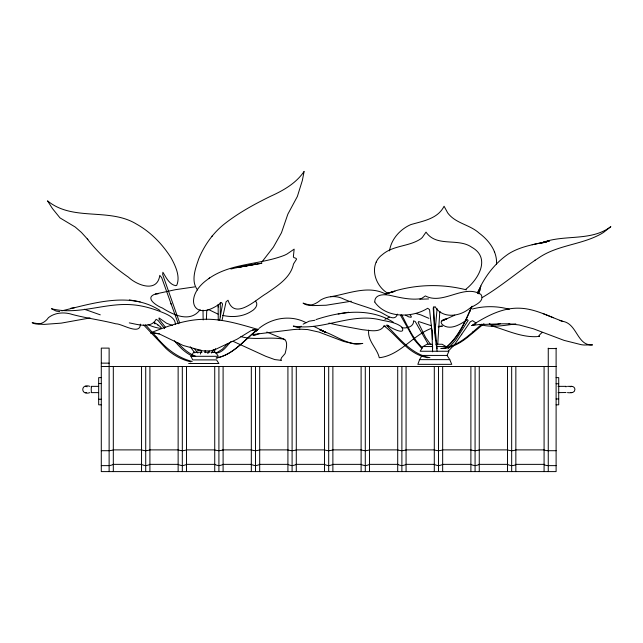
<?xml version="1.0" encoding="UTF-8"?>
<svg xmlns="http://www.w3.org/2000/svg" width="643" height="643" viewBox="0 0 643 643"><rect width="100%" height="100%" fill="white"/><g stroke="black" fill="none" stroke-linecap="round" stroke-linejoin="round"><path stroke-width="0.96" d="M220.324 316.814L220.284 302.427M496.517 264.032C497.28 251.341 488.921 240.337 479.172 233.144C470.355 225.042 457.454 223.772 449.304 214.866A63.022 24.088 72.2 0 1 447.729 212.946L444.072 206.242C437.746 218.917 422.973 221.023 410.837 224.592C400.243 229.165 391.129 239.204 389.537 250.85M437.77 343.901L439.812 311.453L439.732 312.201M206.387 319.651L206.733 310.931L208.445 309.492L218.025 314.122M442.28 326.13L438.293 326.957M218.25 320.198L218.146 304.356M437.079 308.696L434.965 332.865M374.789 302.13C386.113 318.261 412.075 318.092 427.708 308.254L429.548 309.637L431.943 331.41L432.61 351.834M397.366 314.097C394.738 323.485 383.405 312.273 378.004 311.308C366.848 306.767 355.081 303.93 343.997 299.196C336.691 295.314 327.713 295.917 320.664 300.016C315.938 304.075 308.793 307.491 303.078 303.134L310.175 305.248A38.853 37.615 -40.9 0 0 312.707 305.594L326.114 305.24L351.295 301.221M478.898 293.851L480.249 288.699L477.958 293.063M565.872 386.773L565.977 386.355L558.076 386.355M219.657 320.375L222.534 304.002L221.522 302.507C192.964 324.377 183.022 297.106 207.086 279.826C229.414 262.786 259.225 265.125 284.415 255.303A66.735 55.579 -62.9 0 0 287.108 253.977L294.156 249.138L293.377 256.694L293.747 257.505L296.101 258.382L296.544 259.225L293.505 263.96C290.636 277.864 277.246 285.91 266.459 293.465C256.276 299.196 234.671 321.09 228.032 300.233L226.071 301.808L222.044 320.214M175.386 324.249C175.37 318.293 169.077 315.335 164.423 313.213C153.878 308.857 142.778 305.409 131.333 304.702C104.552 302.716 77.988 315.496 51.472 308.72L55.571 310.818A54.8 23.727 -77.8 0 0 56.769 311.196L59.711 311.542M201.597 350.523L200.343 354.068M465.95 289.149C478.505 279.255 490.947 257.947 471.833 247.298C458.137 237.508 436.621 247.635 426.02 232.115L422.363 237.412A63.022 25.897 -75.4 0 1 420.795 238.818C409.189 246.727 393.299 245.144 382.368 254.628C368.423 264.707 374.628 285.781 388.026 293.425M261.701 262.223L273.404 247.097L281.473 232.75L287.847 214.175L297.371 196.445L302.355 180.458L304.123 171.4C296.158 183.215 283.402 190.489 270.695 196.219C255.03 203.855 239.566 212.286 225.717 222.952C213.629 232.099 204.578 244.766 198.791 258.703C195.544 268.203 190.521 281.063 197.57 289.969M419.59 359.638L417.854 364.348L451.732 364.348L449.779 359.638L447.046 355.434L422.041 355.434L419.59 359.638L449.779 359.638M214.087 352.388L215.477 348.675M445.977 347.927C458.925 337.173 465.508 321.195 472.139 306.156M471.456 307.113L465.588 320.174C460.484 330.309 454.593 340.469 445.575 347.638M469.896 311.325L470.202 310.617M447.046 355.434L448.918 351.255L420.168 351.255L423.046 346.553L426.952 344.254L431.959 344.254M476.222 323.124L472.557 320.64L470.322 321.757L454.48 344.704L448.308 351.126M477.564 293.224L480.908 286.055L477.701 292.203M376.227 262.159L376.452 261.693M98.676 386.355L91.41 386.355L91.202 389.489L91.41 392.624L98.676 392.624M558.076 392.624L566.033 392.519M61.816 310.834C93.38 303.303 130.063 291.086 160.027 310.473M480.474 286.513C487.113 273.564 496.557 261.95 508.685 253.776C520.943 246.076 535.498 244.187 549.355 241.117L532.163 244.734M301.157 326.178L300.072 327.15L297.838 327.448A46.899 18.559 -81.9 0 1 296.857 327.311L293.321 326.073C322.103 330.936 349.945 313.077 378.84 319.515C386.531 321.5 395.453 321.854 401.819 327.054C407.123 336.779 388.581 326.748 386.949 324.884L386.877 325.728C399.496 338.419 411.199 354.084 429.95 357.693M211.515 353.023L213.605 349.615M215.509 353.12C222.695 353.031 226.561 346.135 231.038 341.521M253.165 334.231C251.485 337.647 257.819 333.717 259.073 333.685M437.079 351.046L434.588 332.672L433.221 307.893L435.07 306.639C442.472 318.936 459.52 316.686 469.286 308.64C473.722 305.353 485.385 301.784 480.972 294.462C463.828 283.627 443.091 305.361 425.369 295.925L421.752 298.36A47.791 24.434 -78.9 0 1 420.2 298.802C410.355 300.024 400.46 297.709 390.88 295.563C385.229 294.124 374.483 293.747 374.773 301.937M188.64 363.52L218.901 363.52L216.546 359.903L192.731 359.903L190.939 356.31L193.68 352.26L201.998 352.26M461.433 334.722L461.73 334.288M207.777 353.529L209.409 351.142M478.207 292.525L480.048 289.864M200.142 309.653C190.408 323.067 173.417 315.046 162.382 308.021C157.222 306.213 143.783 297.789 155.453 294.02L175.443 289.68L194.628 286.891M212.327 235.82L211.7 236.592M227.767 343.458L222.406 349.165L216.804 352.669M475.201 324.394L471.649 325.559L478.697 324.594L502.095 323.815L508.975 323.799L519.206 324.98L533.401 328.79L564.088 340.38L581.272 344.696A47.791 47.622 85.7 0 0 584.133 345.01L592.533 344.889C577.012 346.087 577.374 323.686 562.681 321.323C548.712 316.388 535.177 308.793 520.066 308.222C502.673 307.378 486.767 316.067 472.501 325.028M447.962 348.884L455.533 340.187L468.152 320.471L467.292 319.539C461.015 324.104 451.354 330.1 443.702 325.607C438.888 322.505 441.267 319.41 446.965 318.751L441.934 320.921M431.855 328.219C412.75 334.963 400.3 355.37 379.274 357.733C377.128 348.193 367.249 340.806 368.704 330.116M216.088 358.071C233.087 354.864 244.075 340.155 256.943 329.98L253.615 332.97L253.004 334.529L293.224 329.594L299.863 329.168L307.7 329.57L319.065 332.118L343.708 341.457L353.963 343.844A44.174 37.165 78.8 0 0 356.142 343.973L362.781 343.434C347.919 346.255 335.895 335.083 322.456 331.089M255.81 331.386L258.526 329.031M243.279 342.084L243.697 341.714M440.744 348.49C457.599 347.292 469.8 334.416 481.928 324.104M483.93 323.71L467.991 336.964C460.468 343.024 451.732 348.032 441.87 348.522M257.353 329.835C244.436 339.817 233.602 354.51 216.795 357.942M473.192 331.7L472.734 332.101M542.443 332.415C541.422 332.576 536.608 338.041 539.397 336.281L537.532 336.546M209.634 277.921L209.039 278.347M540.329 243.4C562.963 233.698 590.443 242.13 610.85 226.633L603.721 232.268A63.022 54.896 63.5 0 1 601.253 233.803C582.486 244.42 559.723 244.838 541.253 256.219C520.991 269.16 502.818 285.388 482.129 297.605M259.137 328.3C272.174 317.698 290.99 314.636 306.092 322.69M303.118 324.144L309.162 321.195L314.917 320.262M535.105 260.11L534.365 260.608M384.9 319.394L389.272 317.288M159.351 333.669L150.502 332.881L153.926 332.769L160.171 334.328L183.11 345.452L201.974 350.668A55.298 33.524 -89.5 0 0 203.71 350.933L210.534 350.837L215.292 349.479L237.106 339.191L250.883 330.743L257.779 329.385L252.53 329.682M87.255 238.971L87.882 239.534L81.42 232.428L75.231 227.035L60.024 217.921L53.168 209.473A58.409 30.816 -77.8 0 1 51.842 207.649L47.526 200.825C72.844 221.779 109.214 207.279 136.557 224.126C150.655 232.002 162.317 244.035 170.95 257.61C175.338 265.615 180.562 276.369 176.745 285.291L175.716 285.677C169.205 284.495 166.079 277.286 162.88 272.246L162.671 274.505L179.686 322.963M454.794 315.158L442.609 320.648L443.791 320.302M570.22 386.773C572.19 385.551 574.995 387.174 574.922 389.489C574.826 393.243 570.052 392.905 567.48 392.624M150.888 332.712C167.437 326.314 184.42 319.868 202.368 319.338M84.41 309.243L100.268 314.837M543.022 242.765L547.924 241.254M540.249 243.424L548.109 241.213L540.233 243.086M386.29 293.586L394.987 291.279L385.35 294.124C411.247 284.423 439.619 283.041 466.4 289.848M316.034 319.563C341.192 311.3 369.661 307.41 393.339 322.231M472.332 309.042C484.42 305.755 497.32 305.947 509.369 309.291M230.885 269.015L242.966 266.122L255.584 264.04L236.632 267.609L261.741 263.252L236.632 267.609M401.634 314.805C407.903 326.162 412.669 338.885 422.523 347.775M500.559 323.646C496.975 324.241 492.297 326.379 489.251 323.606M330.574 296.72C348.546 293.811 368.568 284.72 385.993 294.261M90.06 317.939L61.189 323.14L44.174 324.394A60.587 59.783 -49.7 0 1 41.064 324.225L32.15 322.69C38.106 326.017 44.954 322.907 48.442 317.658C55.177 312.361 64.573 311.863 72.498 314.523C86.829 318.293 101.578 320.134 115.917 323.831C121.736 323.525 140.19 335.951 140.423 324.136M348.747 312.217L338.178 314.025M156.45 337.133L156.916 337.591L145.575 324.86M70.979 308.174L74.451 307.772M155.453 294.02L158.098 293.827M423.311 332.97L423.552 333.323L418.167 322.489L418.689 321.548L430.81 325.567M89.907 386.355C80.407 383.027 80.407 395.951 89.907 392.624M85.599 392.624L86.419 392.519M515.79 323.887C504.731 325.382 493.398 327.512 482.29 325.133M536.792 336.635C520.854 337.43 506.073 329.907 491.051 325.696M383.742 326.089L385.406 325.993M419.791 299.236L428.592 298.939M435.89 344.254L442.135 344.254L446.041 346.553L436.581 346.553M423.046 346.553L432.586 346.553M548.262 348.57L556.107 348.57M197.409 350.29L201.138 350.29M204.844 352.26L209.417 352.26M211.041 352.26L215.59 352.26L218.331 356.31L190.939 356.31M101.289 363.142L109.125 363.142M101.289 366.486L556.107 366.486M101.289 377.626L98.676 377.626L98.676 404.817L101.289 404.817M556.107 377.626L558.719 377.626L558.719 404.817L556.107 404.817M98.676 383.566L101.289 383.566M556.107 383.726L558.719 383.726M567.48 386.355L571.788 386.355M556.107 398.941L558.719 398.941M98.676 399.239L101.289 399.239M223.097 449.891L251.325 449.891A8.93 1.632 0 0 0 255.496 450.711A8.93 1.632 0 0 0 259.668 449.891L287.919 449.891A8.93 1.632 0 0 0 292.091 450.711A8.93 1.632 0 0 0 296.262 449.891L324.514 449.891A8.93 1.632 0 0 0 328.686 450.711A8.93 1.632 0 0 0 332.857 449.891L361.109 449.891A8.93 1.632 0 0 0 365.28 450.711A8.93 1.632 0 0 0 369.452 449.891L397.704 449.891M101.289 450.703L109.125 450.703A8.93 1.632 0 0 0 113.289 449.891L141.54 449.891A8.93 1.632 0 0 0 145.712 450.711M556.107 450.703L548.262 450.703A4.493 0.82 0 0 1 546.735 450.622L544.517 450.188A5.257 0.964 0 0 1 544.082 449.891L515.847 449.891A5.257 0.964 0 0 1 515.421 450.188L513.202 450.622A4.493 0.82 0 0 1 511.667 450.703A8.93 1.632 0 0 1 507.504 449.891L479.26 449.891A8.93 1.632 0 0 1 475.081 450.711M223.097 464.367L251.325 464.367A8.705 2.58 0 0 0 255.504 465.628A8.705 2.58 0 0 0 259.684 464.359L287.919 464.367A8.705 2.58 0 0 0 292.099 465.628A8.705 2.58 0 0 0 296.278 464.359L324.514 464.367A8.705 2.58 0 0 0 328.694 465.628A8.705 2.58 0 0 0 332.873 464.359L361.109 464.367A8.705 2.58 0 0 0 365.288 465.628A8.705 2.58 0 0 0 369.468 464.359L397.704 464.367M544.082 464.367L515.847 464.367A4.75 1.407 0 0 1 511.667 465.628A8.705 2.58 0 0 1 507.488 464.359L479.26 464.367A8.705 2.58 0 0 1 475.073 465.628A8.705 2.58 0 0 1 470.901 464.359L442.665 464.367A8.705 2.58 0 0 1 438.486 465.628A8.705 2.58 0 0 1 434.306 464.359L406.071 464.367A8.705 2.58 0 0 1 401.891 465.628A8.705 2.58 0 0 1 397.712 464.359M101.289 465.628L109.125 465.628A8.705 2.58 0 0 0 113.305 464.359L141.54 464.367A8.705 2.58 0 0 0 145.72 465.628A8.705 2.58 0 0 0 149.899 464.359L178.135 464.367A8.705 2.58 0 0 0 182.315 465.628A8.705 2.58 0 0 0 186.494 464.359L214.73 464.367A8.705 2.58 0 0 0 218.909 465.628A8.705 2.58 0 0 0 223.089 464.359M556.107 465.628L548.262 465.628A4.75 1.407 0 0 1 544.099 464.359M203.807 319.298C222.333 318.623 240.177 324.369 257.779 329.385M426.791 357.645L428.375 357.669M387.11 325.953L388.862 325.985M299.212 329.176L299.863 329.168M218.186 307.065L218.234 306.301M442.288 326.057L438.253 326.411M401.875 327.777C406.513 328.541 414.108 326.853 413.529 320.817L415.209 321.516L428.093 343.997M328.951 323.099C339.978 325.76 351.182 327.592 362.322 329.706C369.267 330.277 379.909 333.203 384.128 325.937C397.969 336.233 407.654 353.441 425.859 357.291M508.975 323.799L509.698 323.887M570.976 392.519L571.788 392.624M85.599 386.355L87.175 386.773M233.2 341.377L265.712 356.278L274.746 359.574L281.433 360.385L280.846 359.501L281.602 357.629L285.066 353.602C286.304 348.876 289.278 338.306 281.087 338.781C267.745 336.811 253.969 340.364 240.892 336.586M172.437 325.438L166.585 323.26L159.078 317.939L158.974 319.016L165.548 327.375M178.272 323.775L161.666 277.631L159.794 275.357C157.286 293.248 137.015 285.235 128.487 277.237C113.248 266.676 99.279 254.17 87.786 239.582M129.331 299.879L140.142 301.84M222.454 315.343C232.211 317.626 243.038 316.83 251.55 311.188C254.949 309.323 258.799 304.919 255.681 301.141M559.49 320.431L562.681 321.323M129.299 322.874C137.57 324.434 151.234 328.87 156.088 319.33L158.106 320.519L164.624 328.565M494.604 252.152L494.379 251.542M415.796 313.446L420.86 314.901L428.913 318.349M479.493 324.385L481.285 324.924M85.262 309.492L85.752 309.653M154.256 323.533L155.132 323.847M192.209 361.438C177.902 357.982 166.183 348.643 156.868 337.599M266.805 332.021L284.945 339.584M543.303 313.704L553.438 317.738M319.925 329.843L325.479 332.166M319.836 329.811L325.728 332.278L319.507 329.393L326.339 332.648L313.776 326.363M157.463 324.844C169.117 331.507 150.575 326.684 148.059 324.377M195.681 356.278C188.463 353.497 182.604 348.184 177.492 342.51M193.149 356.367C185.457 353.232 179.606 347.051 174.406 340.782M405.717 315.199L408.626 316.83L411.134 317.329L411.311 316.533L410.202 315.038M154.039 322.312L158.001 324.844M421.792 348.418L414.389 339.898L400.428 315.118M143.654 324.956L166.127 348.602A65.216 58.015 -83.6 0 0 190.85 361.848M430.697 344.544L425.738 337.704L423.488 333.339M194.17 348.434L197.875 353.023M190.224 346.778L194.877 352.927M408 327.134L408.273 327.657M565.977 386.355L566.089 386.773M91.41 386.355L91.515 386.773M170.781 303.343L171.102 304.243M431.26 325.221L431.316 325.76M437.2 348.739L434.395 321.09L433.591 306.767M432.12 329.698L432.426 339.062M203.011 310.119L203.148 319.965M205.125 350.588L205.157 352.694M432.554 344.801L432.602 348.651M556.107 348.112L556.107 471.6L101.289 471.6L101.289 348.112L109.125 348.112L109.125 471.6M548.262 348.112L548.262 471.6M544.082 366.486L544.082 471.6M515.847 366.486L515.847 471.6M511.667 366.486L511.667 471.6M507.488 366.486L507.488 471.6M479.26 366.486L479.26 471.6M475.073 366.486L475.073 471.6M470.893 366.486L470.893 471.6M442.665 366.486L442.665 471.6M438.478 366.486L438.478 471.6M434.298 366.486L434.298 471.6M406.071 366.486L406.071 471.6M401.883 366.486L401.883 471.6M397.704 366.486L397.704 471.6M369.476 366.486L369.476 471.6M365.288 366.486L365.288 471.6M361.109 366.486L361.109 471.6M332.881 366.486L332.881 471.6M328.694 366.486L328.694 471.6M324.514 366.486L324.514 471.6M296.286 366.486L296.286 471.6M292.099 366.486L292.099 471.6M287.919 366.486L287.919 471.6M259.692 366.486L259.692 471.6M255.504 366.486L255.504 471.6M251.325 366.486L251.325 471.6M223.097 366.486L223.097 471.6M218.909 366.486L218.909 471.6M214.73 366.486L214.73 471.6M186.502 366.486L186.502 471.6M182.315 366.486L182.315 471.6M178.135 366.486L178.135 471.6M149.907 366.486L149.907 471.6M145.72 366.486L145.72 471.6M141.54 366.486L141.54 471.6M113.313 366.486L113.313 471.6M475.064 450.711A8.93 1.632 0 0 1 470.909 449.891L442.665 449.891A8.93 1.632 0 0 1 438.486 450.711A8.93 1.632 0 0 1 434.314 449.891L406.071 449.891A8.93 1.632 0 0 1 401.891 450.711A8.93 1.632 0 0 1 397.72 449.891M223.073 449.891A8.93 1.632 0 0 1 218.917 450.711A8.93 1.632 0 0 1 214.746 449.891L186.502 449.891A8.93 1.632 0 0 1 182.331 450.711A8.93 1.632 0 0 1 178.151 449.891L149.907 449.891A8.93 1.632 0 0 1 145.736 450.711"/></g></svg>
